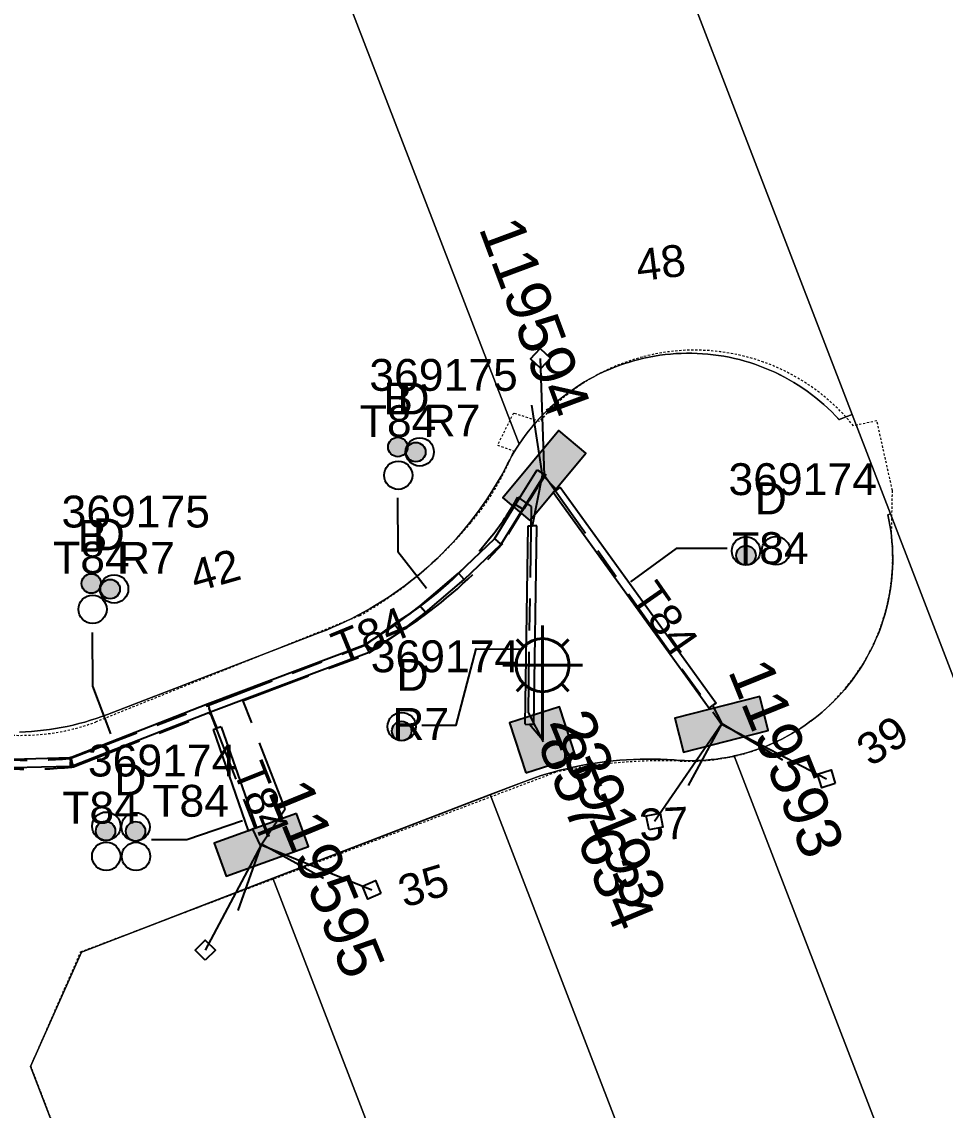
# Model space of a CAD drawing. Header units: metres. Extents: x 308616 to 310825, y 6264327 to 6267194.
# Drawn here: x 309857.5 to 309909.7, y 6266858.1 to 6266919.6 of the extents above; entities that cross this region are included whole.
import ezdxf
from ezdxf.enums import TextEntityAlignment as Align

# ---------------------------------------------------------------- set-up
doc = ezdxf.new("R2010")
doc.units = ezdxf.units.M
for name, pattern in [('Cable Exist UG', [8.2, 4, -1.2, 1.8, -1.2]), ('Dash', [5, 3, -2]), ('HIDDEN', [0.375, 0.25, -0.125]), ('HIDDEN2', [0.1875, 0.125, -0.0625])]:
    doc.linetypes.add(name, pattern=pattern)
doc.layers.get('0').update_dxf_attribs({"color": 6})
for name, color, linetype in [('_User Miscellaneous9', 7, 'Continuous'), ('Equip_SP_SL_EXT', 7, 'Continuous'), ('Mains_LV_EXT', 7, 'Continuous'), ('Mains_SL_EXT', 7, 'Continuous'), ('Services_SP_EXT', 7, 'Continuous'), ('SupportsUG_SP_LV_EXT', 7, 'Continuous'), ('SupportsUG_SP_LV_SL_EXT', 7, 'Continuous'), ('Trench_SP_EXT', 7, 'Continuous')]:
    doc.layers.add(name, color=color, linetype=linetype)
for name, color, linetype, lineweight in [('Cadastre Developer_SP_EXT', 7, 'Continuous', 5), ('Cadastre Land Parcels_SP_EXT', 7, 'Continuous', 5), ('Cadastre Other Property_SP_EXT', 7, 'HIDDEN', 5)]:
    doc.layers.add(name, color=color, linetype=linetype, lineweight=lineweight)
doc.styles.add('COLUMN_LABEL', font='arial.ttf')
doc.styles.add('iecARIAL', font='arial.ttf', dxfattribs={"height": 2})
doc.styles.add('POLE_LABEL', font='arial.ttf')
doc.styles.get("Standard").update_dxf_attribs({"font": 'arial.ttf'})

# ---------------------------------------------------------------- blocks, each defined once
blk = doc.blocks.new('COLUMN_EXT')
blk.add_hatch(color=256).paths.add_polyline_path([(-1.485, 1.485), (-1.485, -1.485), (1.485, -1.485), (1.485, 1.485)])
blk.add_lwpolyline([(-1.485, -1.485), (1.485, -1.485), (1.485, 1.485), (-1.485, 1.485)], close=True)
for tag, height, style, flags, p in [('ASSET_NUM', 2.5, 'COLUMN_LABEL', 8, (2, 2)), ('STRUCTURE_PLANT_NUMBER', 0.2, 'POLE_LABEL', 9, (1.813, 0.031)), ('STREET_CODE', 0.2, 'COLUMN_LABEL', 9, (1.813, -0.2))]:
    blk.add_attdef(tag, text='', height=height, dxfattribs=dict(style=style, flags=flags)).set_placement(p, align=Align.MIDDLE_LEFT)
at = {"flags": 9}
for tag, p in [('OWNED_BY', (1.813, -0.6)), ('COLUMN_TYPE', (1.813, -0.4)), ('STATE', (1.813, -0.8)), ('USAGE', (1.813, -1)), ('LEGEND', (1.813, -1.2)), ('STREETNAME', (1.813, -1.6)), ('SUBURB', (1.813, -1.8)), ('LOCATION', (1.813, -1.4)), ('NOTES', (1.813, -2))]:
    blk.add_attdef(tag, text='', height=0.2, dxfattribs=at).set_placement(p, align=Align.MIDDLE_LEFT)
at = {"flags": 1}
blk.add_attdef('Z', (1.813, -2.351), '', height=0.2, dxfattribs=at)
blk = doc.blocks.new('PILLAR_EXT')
blk.add_hatch(color=256).paths.add_polyline_path([(-2.475, 0.99), (-2.475, -0.99), (2.475, -0.99), (2.475, 0.99)])
blk.add_lwpolyline([(-2.475, -0.99), (2.475, -0.99), (2.475, 0.99), (-2.475, 0.99)], close=True)
at = {"style": 'iecARIAL', "flags": 8}
blk.add_attdef('ASSET_NUM', (1.5, 3.5), '', height=2.5, dxfattribs=at)
for tag, p, flags in [('OWNED_BY', (0, -0.2), 9), ('STATE', (0, -0.4), 9), ('SUPPORT_TYPE', (0, -0.6), 9), ('USAGE', (0, -0.8), 9), ('LEGEND', (0, -1), 9), ('LOCATION', (0, -1.2), 9), ('NOTES', (0, -1.4), 9), ('STREETNAME', (0, -1.8), 9), ('SUBURB', (0, -2), 1), ('PARENT', (0, -1.6), 9)]:
    blk.add_attdef(tag, p, '', height=0.2, dxfattribs=dict(flags=flags))
blk = doc.blocks.new('DUCT_EXT')
blk.add_circle((0, 0.8), 0.8)
at = {"flags": 1}
blk.add_attdef('Z', (0, 0), '', height=0.2, dxfattribs=at)
at = {"flags": 9}
for tag, p in [('DUCT_CODE', (0, 0)), ('XSECT_TYPE', (0, -0.2)), ('STATE', (0, -0.6)), ('FB_REFERENCE', (0, -0.4)), ('NOTES', (0, -0.8))]:
    blk.add_attdef(tag, text='', height=0.2, dxfattribs=at).set_placement(p, align=Align.MIDDLE_LEFT)
blk = doc.blocks.new('SL_LANTERN_EXT')
at = {"lineweight": 40}
for p, q in [((0, 1.968), (0, 6.468)), ((-1.459, 5.676), (-1.061, 5.278)), ((1.458, 5.676), (1.06, 5.278)), ((-2.25, 4.218), (2.25, 4.218)), ((-1.459, 2.759), (-1.061, 3.157)), ((1.458, 2.759), (1.06, 3.157)), ((0, 0), (0, 2.721))]:
    blk.add_line(p, q, dxfattribs=at)
blk.add_circle((0, 4.218), 1.5, dxfattribs=at)
at = {"style": 'iecARIAL', "flags": 8}
blk.add_attdef('ASSET_NUM', (1.5, 1.5), '', height=2.5, dxfattribs=at)
for tag, p, height, flags in [('CONSTRUCTED_VOLTAGE', (0.981, -0.653), 0.2, 9), ('CONTROL_TYPE', (0.981, -0.853), 0.2, 9), ('LANTERN_PURPOSE', (0.981, -1.053), 0.2, 9), ('LANTERN_TYPE', (0.981, -1.253), 0.2, 9), ('LNUMBER', (2.181, -3.253), 2.5, 8), ('OPERATING_VOLTAGE', (0.981, -1.653), 0.2, 9), ('ORIENTATION', (0.981, -1.853), 0.2, 9), ('NO_PHASES', (0.981, -1.453), 0.2, 9), ('OWNED_BY', (0.981, -2.053), 0.2, 9), ('STATE', (0.981, -2.253), 0.2, 9), ('CEXIST', (0.981, -2.653), 0.2, 9), ('USAGE', (0.981, -2.453), 0.2, 9), ('CNEW', (0.981, -2.853), 0.2, 9), ('CNUMBER', (0.981, -3.053), 0.2, 9), ('CREMOVE', (0.981, -3.253), 0.2, 9), ('CREPLACE', (0.981, -3.453), 0.2, 9), ('LKINGHEIGHT', (0.981, -3.653), 0.2, 9), ('LBRACKET', (0.981, -3.853), 0.2, 9), ('LBRACKETVOCAB', (0.981, -4.053), 0.2, 9), ('LCATEGORY', (0.981, -4.253), 0.2, 9), ('LCHARGE1', (0.981, -4.453), 0.2, 9), ('LCHARGE1PERCENT', (0.981, -4.653), 0.2, 9), ('LCHARGE2', (0.981, -4.853), 0.2, 9), ('LCHARGE2PERCENT', (0.981, -5.053), 0.2, 9), ('LCHARGE3', (0.981, -5.253), 0.2, 9), ('LCHARGE3PERCENT', (0.981, -5.453), 0.2, 9), ('LEXIST', (0.981, -5.653), 0.2, 9), ('LLAMP', (0.981, -5.853), 0.2, 9), ('LLAMPVOCAB', (0.981, -6.053), 0.2, 9), ('LMAST', (0.981, -6.253), 0.2, 9), ('LMASTVOCAB', (0.981, -6.453), 0.2, 9), ('LNEW', (0.981, -6.653), 0.2, 9), ('LANTNUMBER', (0.981, -6.853), 0.2, 9), ('LOUTREACH', (0.981, -7.253), 0.2, 9), ('LOUTREACHVOCAB', (0.981, -7.453), 0.2, 9), ('LRATECODE', (0.981, -7.653), 0.2, 9), ('LREMOVE', (0.981, -7.853), 0.2, 9), ('LREPLACE', (0.981, -8.053), 0.2, 9), ('LTYPE', (0.981, -8.253), 0.2, 9), ('LTYPEVOCAB', (0.981, -8.453), 0.2, 9), ('LEGEND', (0.981, -8.653), 0.2, 9), ('STREETNAME', (0.981, -9.253), 0.2, 9), ('LOCATION', (0.981, -8.853), 0.2, 9), ('NOTES', (0.981, -9.053), 0.2, 9), ('SUBURB', (0.981, -9.453), 0.2, 1)]:
    blk.add_attdef(tag, p, '', height=height, dxfattribs=dict(flags=flags))
blk = doc.blocks.new('CCP_EXT')
at = {"flags": 9}
for tag, p in [('OWNED_BY', (0, -1)), ('USAGE', (0, -1.2)), ('STATE', (0, -1.8)), ('LEGEND', (0, -1.4)), ('LIFE_SUPPORT', (0, -1.6)), ('NOTES', (0, -2))]:
    blk.add_attdef(tag, text='', height=0.2, dxfattribs=at).set_placement(p, align=Align.MIDDLE_LEFT)
blk.add_wipeout([(0, 0.566), (0.566, 0), (0, -0.566), (-0.566, 0)])
blk.add_lwpolyline([(-0.566, 0), (0, 0.566), (0.566, 0), (0, -0.566), (-0.566, 0)])
at = {"flags": 1}
blk.add_attdef('Z', (0, 0), '', height=0.2, dxfattribs=at)
at = {"flags": 9}
for tag, p in [('CCP_TYPE', (0, 0)), ('OPERATING_VOLTAGE', (0, -0.6)), ('CONSTRUCTED_VOLTAGE', (0, -0.2)), ('NO_PHASES', (0, -0.4)), ('ORIENTATION', (0, -0.8))]:
    blk.add_attdef(tag, text='', height=0.2, dxfattribs=at).set_placement(p, align=Align.MIDDLE_LEFT)
blk = doc.blocks.new('CABLE_LARGE_EXT')
h = blk.add_hatch(color=256)
edge = h.paths.add_edge_path()
edge.add_arc((0, 0.55), 0.55, 0, 360)
blk.add_circle((0, 0.55), 0.55)
at = {"flags": 1}
blk.add_attdef('Z', (0, 0), '', height=0.2, dxfattribs=at)
at = {"flags": 9}
for tag, p in [('COND_CODE', (0, 0)), ('XSECT_SIZE', (0, -0.6)), ('STATE', (0, -0.4)), ('FB_REFERENCE', (0, -0.2)), ('NOTES', (0, -0.8))]:
    blk.add_attdef(tag, text='', height=0.2, dxfattribs=at).set_placement(p, align=Align.MIDDLE_LEFT)

msp = doc.modelspace()

# ---------------------------------------------------------------- linework, layer by layer
at = {"layer": '_User Miscellaneous9'}
for p, q in [((309885.424, 6266892.305), (309886.64, 6266894.263)), ((309885.832, 6266892.052), (309887.048, 6266894.01)), ((309886.64, 6266894.263), (309886.844, 6266894.136)), ((309887.048, 6266894.01), (309886.844, 6266894.136)), ((309887.939, 6266893.288), (309887.744, 6266893.147)), ((309887.939, 6266893.288), (309896.752, 6266881.089)), ((309887.55, 6266893.007), (309887.744, 6266893.147)), ((309887.55, 6266893.007), (309896.363, 6266880.808)), ((309884.23, 6266890.369), (309885.424, 6266892.305)), ((309884.606, 6266890.064), (309885.832, 6266892.052)), ((309885.424, 6266892.305), (309885.628, 6266892.178)), ((309885.832, 6266892.052), (309885.628, 6266892.178)), ((309885.97, 6266879.891), (309886.14, 6266891.103)), ((309886.14, 6266891.103), (309886.38, 6266891.1)), ((309886.62, 6266891.096), (309886.38, 6266891.1)), ((309886.449, 6266879.884), (309886.62, 6266891.096)), ((309882.196, 6266888.421), (309884.252, 6266890.39)), ((309884.252, 6266890.39), (309884.23, 6266890.369)), ((309884.23, 6266890.369), (309884.418, 6266890.217)), ((309884.252, 6266890.39), (309884.418, 6266890.217)), ((309884.584, 6266890.043), (309884.418, 6266890.217)), ((309884.606, 6266890.064), (309884.418, 6266890.217)), ((309882.518, 6266888.064), (309884.584, 6266890.043)), ((309884.584, 6266890.043), (309884.606, 6266890.064)), ((309880.033, 6266886.581), (309882.196, 6266888.421)), ((309882.196, 6266888.421), (309882.357, 6266888.242)), ((309882.518, 6266888.064), (309882.357, 6266888.242)), ((309880.334, 6266886.207), (309882.518, 6266888.064)), ((309878.621, 6266885.508), (309880.038, 6266886.585)), ((309880.038, 6266886.585), (309880.033, 6266886.581)), ((309880.033, 6266886.581), (309880.183, 6266886.394)), ((309880.038, 6266886.585), (309880.183, 6266886.394)), ((309880.328, 6266886.203), (309880.183, 6266886.394)), ((309880.334, 6266886.207), (309880.183, 6266886.394)), ((309878.898, 6266885.115), (309880.328, 6266886.203)), ((309880.328, 6266886.203), (309880.334, 6266886.207)), ((309876.924, 6266884.404), (309878.621, 6266885.508)), ((309878.621, 6266885.508), (309878.759, 6266885.312)), ((309878.898, 6266885.115), (309878.759, 6266885.312)), ((309877.141, 6266883.974), (309878.898, 6266885.115)), ((309868.013, 6266881.05), (309876.924, 6266884.404)), ((309868.182, 6266880.601), (309877.141, 6266883.974)), ((309876.924, 6266884.404), (309877.032, 6266884.189)), ((309877.141, 6266883.974), (309877.032, 6266884.189)), ((309860.271, 6266878.018), (309868.01, 6266881.049)), ((309868.01, 6266881.049), (309868.098, 6266880.825)), ((309868.013, 6266881.05), (309868.098, 6266880.825)), ((309896.363, 6266880.808), (309896.558, 6266880.948)), ((309896.752, 6266881.089), (309896.558, 6266880.948)), ((309860.423, 6266877.562), (309868.185, 6266880.602)), ((309868.182, 6266880.601), (309868.098, 6266880.825)), ((309868.185, 6266880.602), (309868.098, 6266880.825)), ((309868.328, 6266879.6), (309868.554, 6266879.679)), ((309868.781, 6266879.758), (309868.554, 6266879.679)), ((309868.781, 6266879.758), (309870.772, 6266874.038)), ((309885.97, 6266879.891), (309886.209, 6266879.888)), ((309886.449, 6266879.884), (309886.209, 6266879.888)), ((309868.328, 6266879.6), (309870.319, 6266873.88)), ((309857.017, 6266877.924), (309860.264, 6266878.008)), ((309860.234, 6266878.007), (309860.271, 6266878.018)), ((309860.264, 6266878.008), (309860.234, 6266878.007)), ((309860.234, 6266878.007), (309860.27, 6266877.768)), ((309860.264, 6266878.008), (309860.27, 6266877.768)), ((309860.271, 6266878.018), (309860.347, 6266877.79)), ((309860.423, 6266877.562), (309860.347, 6266877.79)), ((309856.998, 6266877.443), (309860.276, 6266877.528)), ((309860.276, 6266877.528), (309860.27, 6266877.768)), ((309860.306, 6266877.529), (309860.27, 6266877.768)), ((309860.276, 6266877.528), (309860.306, 6266877.529)), ((309860.306, 6266877.529), (309860.423, 6266877.562)), ((309870.319, 6266873.88), (309870.545, 6266873.959)), ((309870.772, 6266874.038), (309870.545, 6266873.959))]:
    msp.add_line(p, q, dxfattribs=at)
for points in [[(309878.755, 6266892.68), (309878.77, 6266889.653), (309880.382, 6266887.589)], [(309897.377, 6266889.819), (309894.491, 6266889.819), (309891.923, 6266887.948)], [(309861.491, 6266885.082), (309861.51, 6266882.038), (309862.539, 6266879.346)], [(309880.129, 6266879.84), (309882.062, 6266879.846), (309883.19, 6266884.154), (309885.677, 6266884.145)], [(309864.84, 6266873.388), (309866.835, 6266873.388), (309869.982, 6266874.45)]]:
    msp.add_lwpolyline(points, dxfattribs=at)
at = {"layer": 'Cadastre Land Parcels_SP_EXT', "linetype": 'Continuous'}
for points in [[(309911.401, 6266967.503), (309895.241, 6266961.732), (309881.559, 6266956.848), (309888.751, 6266938.169), (309904.451, 6266897.389), (309906.608, 6266891.788), (309920.512, 6266855.676)], [(309911.401, 6266967.503), (309895.241, 6266961.732), (309881.559, 6266956.848), (309888.751, 6266938.169), (309904.451, 6266897.389), (309906.608, 6266891.788), (309920.512, 6266855.676)], [(309871.607, 6266932.055), (309885.619, 6266895.711), (309885.79, 6266895.961), (309885.968, 6266896.207), (309886.151, 6266896.447), (309886.341, 6266896.684), (309886.537, 6266896.915), (309886.739, 6266897.14), (309886.947, 6266897.36), (309887.16, 6266897.575), (309887.381, 6266897.785), (309887.605, 6266897.987), (309887.835, 6266898.184), (309888.069, 6266898.376), (309888.31, 6266898.561), (309888.555, 6266898.738), (309888.804, 6266898.91), (309889.058, 6266899.075), (309889.316, 6266899.234), (309889.579, 6266899.386), (309889.844, 6266899.53), (309890.114, 6266899.669), (309890.387, 6266899.799), (309890.664, 6266899.922), (309890.944, 6266900.037), (309891.226, 6266900.146), (309891.512, 6266900.248), (309891.801, 6266900.341), (309892.091, 6266900.427), (309892.383, 6266900.506), (309892.678, 6266900.575), (309892.974, 6266900.638), (309893.272, 6266900.693), (309893.571, 6266900.74), (309893.872, 6266900.779), (309894.173, 6266900.811), (309894.475, 6266900.833), (309894.777, 6266900.849), (309895.081, 6266900.856), (309895.383, 6266900.856), (309895.686, 6266900.847), (309895.989, 6266900.83), (309896.29, 6266900.805), (309896.591, 6266900.773), (309896.891, 6266900.733), (309897.191, 6266900.684), (309897.488, 6266900.628), (309897.785, 6266900.564), (309898.079, 6266900.493), (309898.371, 6266900.413), (309898.661, 6266900.325), (309898.949, 6266900.23), (309899.234, 6266900.129), (309899.516, 6266900.019), (309899.796, 6266899.901), (309900.072, 6266899.777), (309900.344, 6266899.646), (309900.613, 6266899.507), (309900.879, 6266899.361), (309901.14, 6266899.208), (309901.398, 6266899.048), (309901.651, 6266898.882), (309901.9, 6266898.71), (309902.143, 6266898.529), (309902.383, 6266898.343), (309902.617, 6266898.151), (309902.846, 6266897.954), (309903.07, 6266897.749), (309903.288, 6266897.539), (309903.501, 6266897.324), (309903.708, 6266897.103), (309904.451, 6266897.389), (309888.751, 6266938.169)], [(309857.391, 6266879.454), (309857.73, 6266879.468), (309858.069, 6266879.487), (309858.408, 6266879.517), (309858.745, 6266879.554), (309859.082, 6266879.598), (309859.416, 6266879.649), (309859.751, 6266879.708), (309860.084, 6266879.775), (309860.415, 6266879.849), (309860.745, 6266879.932), (309861.072, 6266880.02), (309861.397, 6266880.117), (309861.72, 6266880.22), (309862.041, 6266880.331), (309862.041, 6266880.331), (309862.359, 6266880.45), (309874.364, 6266885.075), (309874.731, 6266885.219), (309875.095, 6266885.371), (309875.455, 6266885.531), (309875.813, 6266885.697), (309876.167, 6266885.871), (309876.516, 6266886.051), (309876.863, 6266886.238), (309877.207, 6266886.432), (309877.545, 6266886.634), (309877.88, 6266886.841), (309878.212, 6266887.056), (309878.538, 6266887.276), (309878.86, 6266887.503), (309879.179, 6266887.735), (309879.491, 6266887.975), (309879.799, 6266888.221), (309880.103, 6266888.472), (309880.401, 6266888.73), (309880.694, 6266888.993), (309880.983, 6266889.263), (309881.265, 6266889.538), (309881.542, 6266889.818), (309881.813, 6266890.104), (309882.079, 6266890.395), (309882.339, 6266890.69), (309882.593, 6266890.991), (309882.841, 6266891.298), (309883.083, 6266891.609), (309883.319, 6266891.925), (309883.548, 6266892.246), (309883.772, 6266892.57), (309883.988, 6266892.9), (309884.199, 6266893.233), (309884.402, 6266893.57), (309884.599, 6266893.911), (309884.79, 6266894.257), (309884.972, 6266894.606), (309885.092, 6266894.832), (309885.216, 6266895.056), (309885.346, 6266895.278), (309885.481, 6266895.495), (309885.619, 6266895.711), (309871.607, 6266932.055)], [(309867.721, 6266835.347), (309858.014, 6266860.555), (309860.884, 6266867.02), (309885.736, 6266876.591), (309886.094, 6266876.725), (309886.456, 6266876.852), (309886.819, 6266876.972), (309887.185, 6266877.086), (309887.553, 6266877.192), (309887.922, 6266877.292), (309888.294, 6266877.384), (309888.667, 6266877.469), (309889.041, 6266877.547), (309889.417, 6266877.618), (309889.796, 6266877.681), (309890.174, 6266877.737), (309890.554, 6266877.787), (309890.934, 6266877.828), (309891.315, 6266877.863), (309891.698, 6266877.889), (309892.08, 6266877.909), (309892.462, 6266877.922), (309892.845, 6266877.928), (309893.227, 6266877.925), (309893.611, 6266877.916), (309893.993, 6266877.9), (309894.375, 6266877.875), (309894.675, 6266877.854), (309894.976, 6266877.841), (309895.277, 6266877.836), (309895.577, 6266877.839), (309895.88, 6266877.85), (309896.179, 6266877.868), (309896.48, 6266877.894), (309896.778, 6266877.929), (309897.076, 6266877.972), (309897.373, 6266878.023), (309897.669, 6266878.08), (309897.963, 6266878.146), (309898.255, 6266878.22), (309898.544, 6266878.302), (309898.832, 6266878.39), (309899.118, 6266878.487), (309899.4, 6266878.59), (309899.68, 6266878.701), (309899.956, 6266878.82), (309900.229, 6266878.947), (309900.5, 6266879.079), (309900.766, 6266879.22), (309901.029, 6266879.367), (309901.287, 6266879.521), (309901.543, 6266879.681), (309901.793, 6266879.849), (309902.038, 6266880.023), (309902.279, 6266880.203), (309902.516, 6266880.389), (309902.746, 6266880.583), (309902.972, 6266880.781), (309903.193, 6266880.987), (309903.409, 6266881.197), (309903.618, 6266881.414), (309903.821, 6266881.635), (309904.021, 6266881.862), (309904.212, 6266882.094), (309904.398, 6266882.331), (309904.577, 6266882.573), (309904.75, 6266882.82), (309904.916, 6266883.071), (309905.076, 6266883.325), (309905.229, 6266883.585), (309905.375, 6266883.848), (309905.514, 6266884.115), (309905.646, 6266884.386), (309905.771, 6266884.66), (309905.888, 6266884.937), (309905.998, 6266885.217), (309906.101, 6266885.5), (309906.196, 6266885.786), (309906.284, 6266886.073), (309906.363, 6266886.364), (309906.436, 6266886.656), (309906.501, 6266886.95), (309906.557, 6266887.245), (309906.606, 6266887.543), (309906.647, 6266887.841), (309906.681, 6266888.14), (309906.706, 6266888.44), (309906.723, 6266888.741), (309906.733, 6266889.042), (309906.735, 6266889.343), (309906.728, 6266889.644), (309906.714, 6266889.945), (309906.691, 6266890.244), (309906.662, 6266890.544), (309906.623, 6266890.843), (309906.578, 6266891.141), (309906.523, 6266891.437), (309906.463, 6266891.732), (309906.608, 6266891.788), (309904.451, 6266897.389), (309903.708, 6266897.103), (309903.501, 6266897.324), (309903.501, 6266897.324), (309903.288, 6266897.539), (309903.07, 6266897.749), (309902.846, 6266897.954), (309902.617, 6266898.151), (309902.383, 6266898.343), (309902.143, 6266898.529), (309901.9, 6266898.71), (309901.651, 6266898.882), (309901.398, 6266899.048), (309901.14, 6266899.208), (309900.879, 6266899.361), (309900.613, 6266899.507), (309900.344, 6266899.646), (309900.072, 6266899.777), (309899.796, 6266899.901), (309899.516, 6266900.019), (309899.234, 6266900.129), (309898.949, 6266900.23), (309898.661, 6266900.325), (309898.371, 6266900.413), (309898.079, 6266900.493), (309897.785, 6266900.564), (309897.488, 6266900.628), (309897.191, 6266900.684), (309896.891, 6266900.733), (309896.591, 6266900.773), (309896.29, 6266900.805), (309895.989, 6266900.83), (309895.686, 6266900.847), (309895.383, 6266900.856), (309895.081, 6266900.856), (309894.777, 6266900.849), (309894.475, 6266900.833), (309894.173, 6266900.811), (309893.872, 6266900.779), (309893.571, 6266900.74), (309893.272, 6266900.693), (309892.974, 6266900.638), (309892.678, 6266900.575), (309892.383, 6266900.506), (309892.091, 6266900.427), (309891.801, 6266900.341), (309891.512, 6266900.248), (309891.226, 6266900.146), (309890.944, 6266900.037), (309890.664, 6266899.922), (309890.387, 6266899.799), (309890.114, 6266899.669), (309889.844, 6266899.53), (309889.579, 6266899.386), (309889.316, 6266899.234), (309889.058, 6266899.075), (309888.804, 6266898.91), (309888.555, 6266898.738), (309888.31, 6266898.561), (309888.069, 6266898.376), (309887.835, 6266898.184), (309887.605, 6266897.987), (309887.381, 6266897.785), (309887.16, 6266897.575), (309886.947, 6266897.36), (309886.739, 6266897.14), (309886.537, 6266896.915), (309886.341, 6266896.684), (309886.151, 6266896.447), (309885.968, 6266896.207), (309885.79, 6266895.961), (309885.619, 6266895.711), (309885.481, 6266895.495), (309885.346, 6266895.278), (309885.216, 6266895.056), (309885.092, 6266894.832), (309884.972, 6266894.606), (309884.79, 6266894.257), (309884.599, 6266893.911), (309884.402, 6266893.57), (309884.199, 6266893.233), (309883.988, 6266892.9), (309883.772, 6266892.57), (309883.548, 6266892.246), (309883.319, 6266891.925), (309883.083, 6266891.609), (309882.841, 6266891.298), (309882.593, 6266890.991), (309882.339, 6266890.69), (309882.079, 6266890.395), (309881.813, 6266890.104), (309881.542, 6266889.818), (309881.265, 6266889.538), (309880.983, 6266889.263), (309880.694, 6266888.993), (309880.401, 6266888.73), (309880.103, 6266888.472), (309879.799, 6266888.221), (309879.491, 6266887.975), (309879.179, 6266887.735), (309878.86, 6266887.503), (309878.538, 6266887.276), (309878.212, 6266887.056), (309877.88, 6266886.841), (309877.545, 6266886.634), (309877.207, 6266886.432), (309876.863, 6266886.238), (309876.516, 6266886.051), (309876.167, 6266885.871), (309875.813, 6266885.697), (309875.455, 6266885.531), (309875.095, 6266885.371), (309874.731, 6266885.219), (309874.364, 6266885.075), (309862.359, 6266880.45), (309862.041, 6266880.331), (309861.72, 6266880.22), (309861.397, 6266880.117), (309861.072, 6266880.02), (309860.745, 6266879.932), (309860.415, 6266879.849), (309860.084, 6266879.775), (309859.751, 6266879.708), (309859.416, 6266879.649), (309859.082, 6266879.598), (309858.745, 6266879.554), (309858.408, 6266879.517), (309858.069, 6266879.487), (309857.73, 6266879.468), (309857.391, 6266879.454)], [(309920.512, 6266855.676), (309906.608, 6266891.788), (309906.463, 6266891.732), (309906.523, 6266891.437), (309906.578, 6266891.141), (309906.623, 6266890.843), (309906.662, 6266890.544), (309906.691, 6266890.244), (309906.714, 6266889.945), (309906.728, 6266889.644), (309906.735, 6266889.343), (309906.733, 6266889.042), (309906.723, 6266888.741), (309906.706, 6266888.44), (309906.681, 6266888.14), (309906.647, 6266887.841), (309906.606, 6266887.543), (309906.557, 6266887.245), (309906.501, 6266886.95), (309906.436, 6266886.656), (309906.363, 6266886.364), (309906.284, 6266886.073), (309906.196, 6266885.786), (309906.101, 6266885.5), (309905.998, 6266885.217), (309905.888, 6266884.937), (309905.771, 6266884.66), (309905.646, 6266884.386), (309905.514, 6266884.115), (309905.375, 6266883.848), (309905.229, 6266883.585), (309905.076, 6266883.325), (309904.916, 6266883.071), (309904.75, 6266882.82), (309904.577, 6266882.573), (309904.398, 6266882.331), (309904.212, 6266882.094), (309904.021, 6266881.862), (309903.821, 6266881.635), (309903.618, 6266881.414), (309903.409, 6266881.197), (309903.193, 6266880.987), (309902.972, 6266880.781), (309902.746, 6266880.583), (309902.516, 6266880.389), (309902.279, 6266880.203), (309902.038, 6266880.023), (309901.793, 6266879.849), (309901.543, 6266879.681), (309901.287, 6266879.521), (309901.029, 6266879.367), (309900.766, 6266879.22), (309900.5, 6266879.079), (309900.229, 6266878.947), (309899.956, 6266878.82), (309899.68, 6266878.701), (309899.4, 6266878.59), (309899.118, 6266878.487), (309898.832, 6266878.39), (309898.544, 6266878.302), (309898.255, 6266878.22), (309897.963, 6266878.146), (309897.779, 6266878.104), (309908.248, 6266850.953)], [(309908.248, 6266850.953), (309897.779, 6266878.104), (309897.779, 6266878.104), (309897.669, 6266878.08), (309897.373, 6266878.023), (309897.076, 6266877.972), (309896.778, 6266877.929), (309896.48, 6266877.894), (309896.179, 6266877.868), (309895.88, 6266877.85), (309895.577, 6266877.839), (309895.277, 6266877.836), (309894.976, 6266877.841), (309894.675, 6266877.854), (309894.375, 6266877.875), (309893.993, 6266877.9), (309893.611, 6266877.916), (309893.227, 6266877.925), (309892.845, 6266877.928), (309892.462, 6266877.922), (309892.08, 6266877.909), (309891.698, 6266877.889), (309891.315, 6266877.863), (309890.934, 6266877.828), (309890.554, 6266877.787), (309890.174, 6266877.737), (309889.796, 6266877.681), (309889.417, 6266877.618), (309889.041, 6266877.547), (309888.667, 6266877.469), (309888.294, 6266877.384), (309887.922, 6266877.292), (309887.553, 6266877.192), (309887.185, 6266877.086), (309886.819, 6266876.972), (309886.456, 6266876.852), (309886.094, 6266876.725), (309885.736, 6266876.591), (309883.991, 6266875.919), (309895.502, 6266846.045)]]:
    msp.add_lwpolyline(points, dxfattribs=at)
for points in [[(309895.502, 6266846.045), (309883.991, 6266875.919), (309871.712, 6266871.19), (309883.223, 6266841.317), (309895.502, 6266846.045)], [(309883.223, 6266841.317), (309871.712, 6266871.19), (309860.884, 6266867.02), (309858.014, 6266860.555), (309867.721, 6266835.347), (309883.223, 6266841.317)]]:
    msp.add_lwpolyline(points, close=True, dxfattribs=at)
at = {"layer": 'Mains_LV_EXT', "linetype": 'Cable Exist UG'}
for points in [[(309871.051, 6266873.085), (309872.4, 6266875.119), (309872.4, 6266875.119), (309870.011, 6266881.261), (309869.983, 6266881.217), (309869.983, 6266881.217), (309877.145, 6266883.902), (309879.261, 6266885.363), (309879.926, 6266885.796), (309879.926, 6266885.796, 0.055916), (309884.695, 6266890.113), (309884.695, 6266890.113, -0.009347), (309887.138, 6266894.017)], [(309848.715, 6266882.128), (309848.953, 6266880.698), (309848.257, 6266879.686), (309848.257, 6266879.686), (309848.916, 6266877.884), (309850.669, 6266878.234), (309850.669, 6266878.234, -0.072568), (309853.65, 6266877.739), (309853.65, 6266877.739, 0.068361), (309860.352, 6266877.472), (309860.352, 6266877.472), (309860.443, 6266877.498), (309868.156, 6266880.514), (309871.051, 6266873.085)]]:
    msp.add_lwpolyline(points, format="xyb", dxfattribs=at)
msp.add_lwpolyline([(309887.053, 6266893.95), (309897.062, 6266879.89)], dxfattribs=at)
at = {"layer": 'Mains_SL_EXT', "linetype": 'Cable Exist UG'}
msp.add_lwpolyline([(309846.279, 6266881.225), (309847.569, 6266880.408), (309848.329, 6266878.554), (309848.329, 6266878.554), (309850.519, 6266878.721), (309850.519, 6266878.721, -0.082644), (309853.836, 6266878.218), (309853.836, 6266878.218, 0.063708), (309860.216, 6266877.962), (309860.216, 6266877.962), (309860.285, 6266877.979), (309876.957, 6266884.382), (309878.794, 6266885.715), (309879.528, 6266886.194), (309879.528, 6266886.194, 0.074589), (309883.969, 6266890.407), (309883.969, 6266890.407, 0.046692), (309885.548, 6266892.727), (309885.548, 6266892.727), (309886.295, 6266892.19), (309886.129, 6266880.56), (309886.983, 6266878.896)], format="xyb", dxfattribs=at)
at = {"layer": 'Trench_SP_EXT', "linetype": 'Cable Exist UG'}
for points in [[(309886.946, 6266893.965), (309886.203, 6266898.847)], [(309886.38, 6266891.1), (309886.946, 6266893.965)], [(309886.946, 6266893.965), (309887.744, 6266893.147)], [(309896.558, 6266880.948), (309897.084, 6266879.941)], [(309868.554, 6266879.679), (309868.106, 6266880.791)], [(309886.951, 6266879.013), (309886.21, 6266879.887)], [(309897.084, 6266879.941), (309894.993, 6266876.097)], [(309897.084, 6266879.941), (309901.001, 6266877.58)], [(309870.546, 6266873.959), (309870.986, 6266873.042)], [(309871.064, 6266873.139), (309869.502, 6266868.772)], [(309871.064, 6266873.139), (309875.085, 6266870.914)]]:
    msp.add_lwpolyline(points, dxfattribs=at)

# ---------------------------------------------------------------- block references
at = {"layer": '_User Miscellaneous9'}
for name, p, rotation in [('CABLE_LARGE_EXT', (309878.218, 6266895.56), 269.9999999999998), ('DUCT_EXT', (309879.208, 6266895.282), 269.9999999999998), ('CABLE_LARGE_EXT', (309879.234, 6266895.271), 269.9999999999998), ('DUCT_EXT', (309877.991, 6266893.966), 269.712552817248), ('CABLE_LARGE_EXT', (309860.893, 6266887.846), 269.9999999999998), ('DUCT_EXT', (309861.936, 6266887.54), 269.9999999999998), ('CABLE_LARGE_EXT', (309861.962, 6266887.529), 269.9999999999998), ('DUCT_EXT', (309860.718, 6266886.393), 269.712552817248)]:
    msp.add_blockref(name, p, dxfattribs=dict(at, rotation=rotation))
for name, p in [('DUCT_EXT', (309898.442, 6266888.885)), ('DUCT_EXT', (309900.138, 6266888.899)), ('CABLE_LARGE_EXT', (309898.442, 6266888.885)), ('DUCT_EXT', (309878.987, 6266878.964)), ('CABLE_LARGE_EXT', (309878.987, 6266878.964)), ('DUCT_EXT', (309862.292, 6266873.336)), ('DUCT_EXT', (309863.947, 6266873.297)), ('CABLE_LARGE_EXT', (309862.25, 6266873.31)), ('CABLE_LARGE_EXT', (309863.947, 6266873.297)), ('DUCT_EXT', (309862.286, 6266871.633)), ('DUCT_EXT', (309863.973, 6266871.629))]:
    msp.add_blockref(name, p, dxfattribs=at)
at = {"layer": 'Equip_SP_SL_EXT'}
ref = msp.add_blockref('SL_LANTERN_EXT', (309886.951, 6266879.013), dxfattribs=at)
ref.add_attrib('ASSET_NUM', '239193', dxfattribs={"layer": '0', "height": 2.5, "rotation": 292.33339, "style": 'iecARIAL'}).set_placement((309888.451, 6266880.513), align=Align.MIDDLE_LEFT)
at = {"layer": 'SupportsUG_SP_LV_EXT'}
ref = msp.add_blockref('PILLAR_EXT', (309887.053, 6266893.95), dxfattribs=dict(at, rotation=50.22621775788618))
ref.add_attrib('ASSET_NUM', '119594', dxfattribs={"layer": '0', "height": 2.5, "rotation": 290.40138, "style": 'iecARIAL'}).set_placement((309888.553, 6266897.45), align=Align.MIDDLE_RIGHT)
ref = msp.add_blockref('PILLAR_EXT', (309897.062, 6266879.89), dxfattribs=dict(at, rotation=194.1042283690524))
ref.add_attrib('ASSET_NUM', '119593', dxfattribs={"layer": '0', "height": 2.5, "rotation": 291.99659, "style": 'iecARIAL'}).set_placement((309898.562, 6266883.39), align=Align.MIDDLE_LEFT)
ref = msp.add_blockref('PILLAR_EXT', (309871.051, 6266873.085), dxfattribs=dict(at, rotation=199.8523756800816))
ref.add_attrib('ASSET_NUM', '119595', dxfattribs={"layer": '0', "height": 2.5, "rotation": 292.29816, "style": 'iecARIAL'}).set_placement((309872.551, 6266876.585), align=Align.MIDDLE_LEFT)
at = {"layer": 'SupportsUG_SP_LV_SL_EXT'}
ref = msp.add_blockref('COLUMN_EXT', (309886.951, 6266879.013), dxfattribs=dict(at, rotation=17.98963953583975))
ref.add_attrib('ASSET_NUM', '857634', dxfattribs={"layer": '0', "height": 2.5, "rotation": 292.33339, "style": 'COLUMN_LABEL'}).set_placement((309888.951, 6266879.763), align=Align.TOP_LEFT)

# ---------------------------------------------------------------- texts
at = {"layer": '_User Miscellaneous9'}
for s, p in [('369175', (309877.156, 6266898.732)), ('B', (309877.943, 6266897.398)), ('D', (309878.745, 6266897.401)), ('T84', (309876.614, 6266896.117)), ('R7', (309880.223, 6266896.158)), ('369174', (309897.451, 6266892.841)), ('D', (309898.936, 6266891.753)), ('369175', (309859.761, 6266891.011)), ('B', (309860.674, 6266889.638)), ('D', (309861.526, 6266889.725)), ('T84', (309897.654, 6266888.946)), ('T84', (309859.285, 6266888.411)), ('R7', (309862.955, 6266888.396)), ('369174', (309877.237, 6266882.833)), ('D', (309878.688, 6266881.783)), ('R7', (309878.454, 6266879.012)), ('369174', (309861.252, 6266876.943)), ('D', (309862.744, 6266875.877)), ('T84', (309859.803, 6266874.277)), ('T84', (309864.892, 6266874.67))]:
    msp.add_text(s, height=1.8, dxfattribs=at).set_placement(p)
at = {"layer": 'Cadastre Land Parcels_SP_EXT'}
for s, rotation, p in [('48', 7.09367, (309892.346, 6266904.909)), ('42', 15.88205, (309867.338, 6266887.349)), ('39', 33.31705, (309905.48, 6266877.455)), ('37', 2.78653, (309892.447, 6266873.306)), ('35', 16.72392, (309879.133, 6266869.518))]:
    msp.add_text(s, height=1.8, rotation=rotation, dxfattribs=at).set_placement(p)
at = {"layer": 'Mains_LV_EXT'}
for rotation, p in [(304.91328, (309891.907, 6266887.131)), (22.24979, (309875.517, 6266883.292)), (291.75089, (309869.426, 6266877.311))]:
    msp.add_text('T84', height=1.8, rotation=rotation, dxfattribs=at).set_placement(p)

# ---------------------------------------------------------------- next in the draw order: block references
at = {"layer": 'Services_SP_EXT'}
for p, rotation in [((309886.834, 6266900.557), 272.2262179121211), ((309902.987, 6266876.812), 152.104228402313), ((309893.279, 6266874.402), 56.10422845344836), ((309877.289, 6266870.538), 157.8523756552874), ((309867.889, 6266867.126), 90.0000000000002)]:
    msp.add_blockref('CCP_EXT', p, dxfattribs=dict(at, rotation=rotation))

# ---------------------------------------------------------------- next in the draw order: block references
for p, rotation in [((309886.834, 6266900.557), 272.2262179121211), ((309902.987, 6266876.812), 152.104228402313), ((309893.279, 6266874.402), 56.10422845344836), ((309877.289, 6266870.538), 157.8523756552874), ((309867.889, 6266867.126), 90.0000000000002)]:
    msp.add_blockref('CCP_EXT', p, dxfattribs=dict(at, rotation=rotation))

# ---------------------------------------------------------------- next in the draw order: linework, layer by layer
at = {"layer": 'Cadastre Developer_SP_EXT', "linetype": 'Dash'}
msp.add_lwpolyline([(309867.721, 6266835.347), (309858.014, 6266860.555), (309860.884, 6266867.02), (309885.736, 6266876.591), (309886.094, 6266876.726), (309886.456, 6266876.851), (309886.819, 6266876.973), (309887.184, 6266877.087), (309887.553, 6266877.192), (309887.921, 6266877.292), (309888.294, 6266877.384), (309888.667, 6266877.468), (309889.042, 6266877.547), (309889.418, 6266877.618), (309889.795, 6266877.682), (309890.174, 6266877.738), (309890.554, 6266877.787), (309890.935, 6266877.828), (309891.315, 6266877.864), (309891.698, 6266877.889), (309892.08, 6266877.909), (309892.462, 6266877.921), (309892.845, 6266877.927), (309893.227, 6266877.926), (309893.61, 6266877.915), (309893.994, 6266877.899), (309894.375, 6266877.875), (309894.676, 6266877.853), (309894.976, 6266877.841), (309895.277, 6266877.835), (309895.577, 6266877.838), (309895.88, 6266877.85), (309896.179, 6266877.868), (309896.48, 6266877.895), (309896.779, 6266877.929), (309897.076, 6266877.972), (309897.374, 6266878.022), (309897.67, 6266878.08), (309897.963, 6266878.146), (309898.254, 6266878.22), (309898.544, 6266878.302), (309898.831, 6266878.39), (309899.118, 6266878.487), (309899.4, 6266878.59), (309899.679, 6266878.701), (309899.956, 6266878.82), (309900.23, 6266878.947), (309900.501, 6266879.08), (309900.767, 6266879.219), (309901.029, 6266879.367), (309901.288, 6266879.521), (309901.543, 6266879.681), (309901.793, 6266879.85), (309902.038, 6266880.023), (309902.28, 6266880.203), (309902.516, 6266880.39), (309902.746, 6266880.584), (309902.972, 6266880.782), (309903.193, 6266880.986), (309903.409, 6266881.196), (309903.619, 6266881.414), (309903.822, 6266881.634), (309904.02, 6266881.862), (309904.212, 6266882.093), (309904.397, 6266882.331), (309904.576, 6266882.573), (309904.751, 6266882.82), (309904.917, 6266883.07), (309905.077, 6266883.326), (309905.229, 6266883.585), (309905.374, 6266883.848), (309905.515, 6266884.115), (309905.646, 6266884.386), (309905.771, 6266884.659), (309905.888, 6266884.936), (309905.999, 6266885.217), (309906.101, 6266885.5), (309906.197, 6266885.786), (309906.284, 6266886.073), (309906.364, 6266886.364), (309906.435, 6266886.656), (309906.5, 6266886.95), (309906.556, 6266887.245), (309906.605, 6266887.542), (309906.647, 6266887.841), (309906.681, 6266888.14), (309906.706, 6266888.439), (309906.724, 6266888.741), (309906.733, 6266889.041), (309906.734, 6266889.343), (309906.728, 6266889.644), (309906.713, 6266889.944), (309906.691, 6266890.245), (309906.662, 6266890.543), (309906.623, 6266890.842), (309906.577, 6266891.141), (309906.524, 6266891.437), (309906.463, 6266891.732), (309906.608, 6266891.788), (309904.452, 6266897.39), (309903.708, 6266897.102), (309903.5, 6266897.323), (309903.5, 6266897.323), (309903.289, 6266897.539), (309903.07, 6266897.749), (309902.846, 6266897.953), (309902.617, 6266898.152), (309902.383, 6266898.344), (309902.143, 6266898.529), (309901.899, 6266898.71), (309901.651, 6266898.881), (309901.397, 6266899.048), (309901.14, 6266899.208), (309900.878, 6266899.361), (309900.613, 6266899.507), (309900.344, 6266899.645), (309900.071, 6266899.778), (309899.796, 6266899.901), (309899.517, 6266900.019), (309899.234, 6266900.129), (309898.95, 6266900.231), (309898.661, 6266900.326), (309898.371, 6266900.413), (309898.078, 6266900.493), (309897.785, 6266900.564), (309897.488, 6266900.628), (309897.19, 6266900.684), (309896.891, 6266900.733), (309896.591, 6266900.773), (309896.29, 6266900.805), (309895.988, 6266900.83), (309895.687, 6266900.847), (309895.383, 6266900.855), (309895.081, 6266900.855), (309894.778, 6266900.848), (309894.476, 6266900.833), (309894.173, 6266900.811), (309893.872, 6266900.779), (309893.572, 6266900.74), (309893.273, 6266900.693), (309892.974, 6266900.638), (309892.678, 6266900.576), (309892.383, 6266900.506), (309892.09, 6266900.428), (309891.8, 6266900.34), (309891.512, 6266900.247), (309891.226, 6266900.147), (309890.945, 6266900.037), (309890.664, 6266899.923), (309890.387, 6266899.799), (309890.113, 6266899.669), (309889.844, 6266899.531), (309889.579, 6266899.386), (309889.317, 6266899.235), (309889.058, 6266899.075), (309888.805, 6266898.909), (309888.555, 6266898.738), (309888.311, 6266898.562), (309888.069, 6266898.377), (309887.834, 6266898.184), (309887.605, 6266897.987), (309887.381, 6266897.785), (309887.161, 6266897.576), (309886.948, 6266897.36), (309886.739, 6266897.141), (309886.538, 6266896.914), (309886.341, 6266896.684), (309886.151, 6266896.447), (309885.968, 6266896.207), (309885.79, 6266895.961), (309885.619, 6266895.711), (309885.481, 6266895.495), (309885.346, 6266895.278), (309885.216, 6266895.056), (309885.092, 6266894.832), (309884.972, 6266894.606), (309884.79, 6266894.258), (309884.599, 6266893.912), (309884.402, 6266893.57), (309884.198, 6266893.232), (309883.988, 6266892.899), (309883.772, 6266892.571), (309883.548, 6266892.245), (309883.319, 6266891.924), (309883.084, 6266891.609), (309882.841, 6266891.298), (309882.592, 6266890.992), (309882.339, 6266890.69), (309882.079, 6266890.395), (309881.814, 6266890.104), (309881.542, 6266889.818), (309881.265, 6266889.539), (309880.982, 6266889.263), (309880.694, 6266888.994), (309880.401, 6266888.731), (309880.103, 6266888.473), (309879.8, 6266888.221), (309879.492, 6266887.974), (309879.178, 6266887.735), (309878.86, 6266887.504), (309878.537, 6266887.276), (309878.212, 6266887.055), (309877.88, 6266886.841), (309877.546, 6266886.634), (309877.207, 6266886.432), (309876.864, 6266886.238), (309876.516, 6266886.052), (309876.167, 6266885.871), (309875.813, 6266885.697), (309875.455, 6266885.531), (309875.095, 6266885.371), (309874.731, 6266885.219), (309874.364, 6266885.075), (309862.359, 6266880.45), (309862.041, 6266880.331), (309861.72, 6266880.221), (309861.397, 6266880.116), (309861.071, 6266880.02), (309860.744, 6266879.931), (309860.414, 6266879.85), (309860.084, 6266879.776), (309859.751, 6266879.708), (309859.417, 6266879.648), (309859.081, 6266879.598), (309858.745, 6266879.554), (309858.408, 6266879.517), (309858.069, 6266879.487), (309857.73, 6266879.468), (309857.391, 6266879.455)], dxfattribs=at)
at = {"layer": 'Cadastre Other Property_SP_EXT', "linetype": 'HIDDEN2'}
msp.add_lwpolyline([(309901.806, 6266746.4), (309858.026, 6266860.588), (309860.848, 6266867.04), (309887.728, 6266877.202), (309887.728, 6266877.202, -0.06005), (309894.718, 6266877.816), (309894.718, 6266877.816, 0.459495), (309906.668, 6266890.499), (309906.668, 6266890.499), (309906.718, 6266893.101), (309905.84, 6266897.035), (309904.522, 6266896.756), (309904.522, 6266896.756, 0.467723), (309886.774, 6266897.006), (309886.774, 6266897.006), (309885.295, 6266897.467), (309884.401, 6266895.663), (309885.316, 6266895.331), (309885.316, 6266895.331, -0.081545), (309882.915, 6266891.306), (309882.915, 6266891.306, -0.090981), (309876.61, 6266886.027), (309876.61, 6266886.027), (309861.687, 6266880.018), (309861.687, 6266880.018, -0.146196), (309854.764, 6266879.576)], format="xyb", dxfattribs=at)
at = {"layer": 'Services_SP_EXT'}
for points in [[(309887.053, 6266893.95), (309886.834, 6266900.557)], [(309897.062, 6266879.89), (309893.279, 6266874.402)], [(309897.062, 6266879.89), (309902.987, 6266876.812)], [(309871.051, 6266873.085), (309867.889, 6266867.126)], [(309871.051, 6266873.085), (309877.289, 6266870.538)]]:
    msp.add_lwpolyline(points, dxfattribs=at)

doc.saveas('drawing.dxf')
